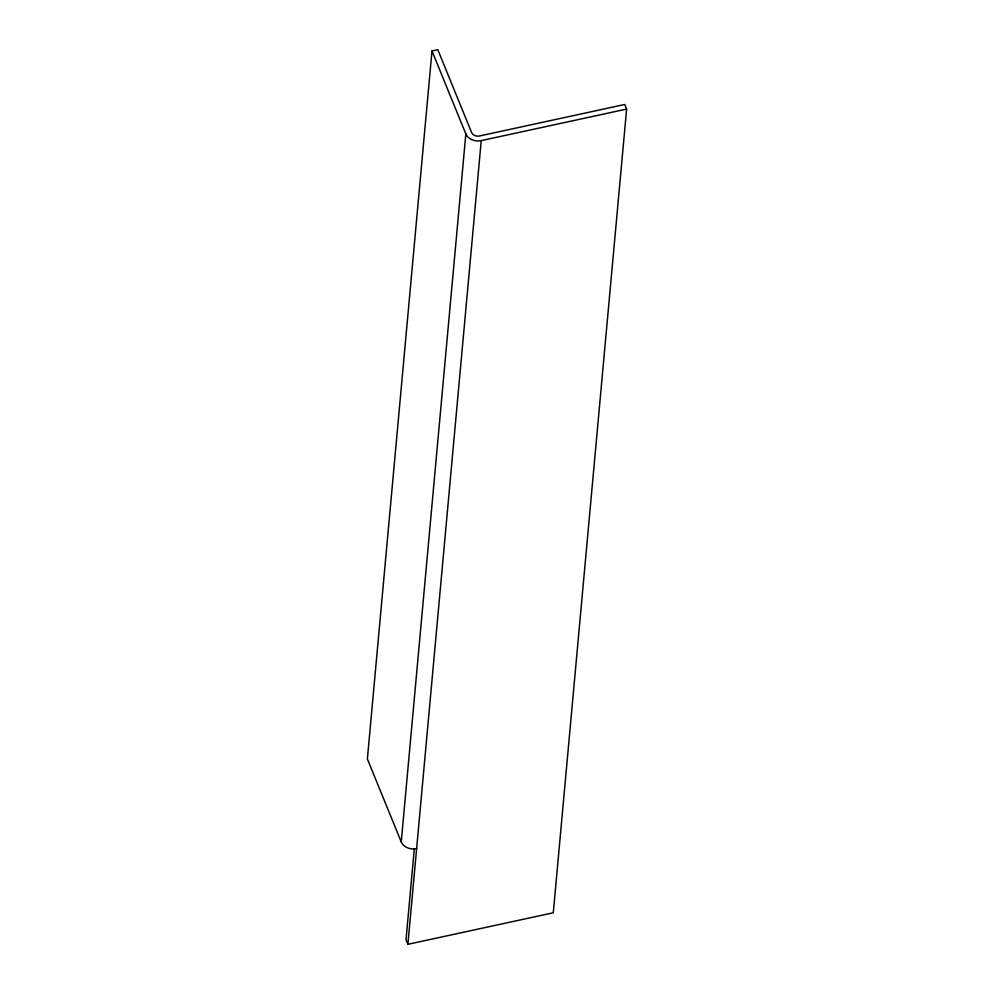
<?xml version="1.0" encoding="UTF-8"?>
<svg xmlns="http://www.w3.org/2000/svg" width="994" height="994" viewBox="0 0 994 994"><rect width="100%" height="100%" fill="white"/><g stroke="black" fill="none" stroke-linecap="round" stroke-linejoin="round"><path stroke-width="1.49" d="M414.324 848.64L406.024 939.69L407.9 944.3L553.285 912.778L626.618 109.091L624.729 104.482L479.356 136.004A6.126 4.771 5.2 0 1 471.653 132.649L437.807 49.7L431.992 50.955L367.382 758.969L401.241 841.93A12.239 9.53 5.2 0 0 416.635 848.627M401.241 841.93L465.838 133.917L431.992 50.955M407.9 944.3L481.233 140.614A12.239 9.53 5.2 0 1 465.838 133.917M481.233 140.614L626.618 109.091"/></g></svg>
